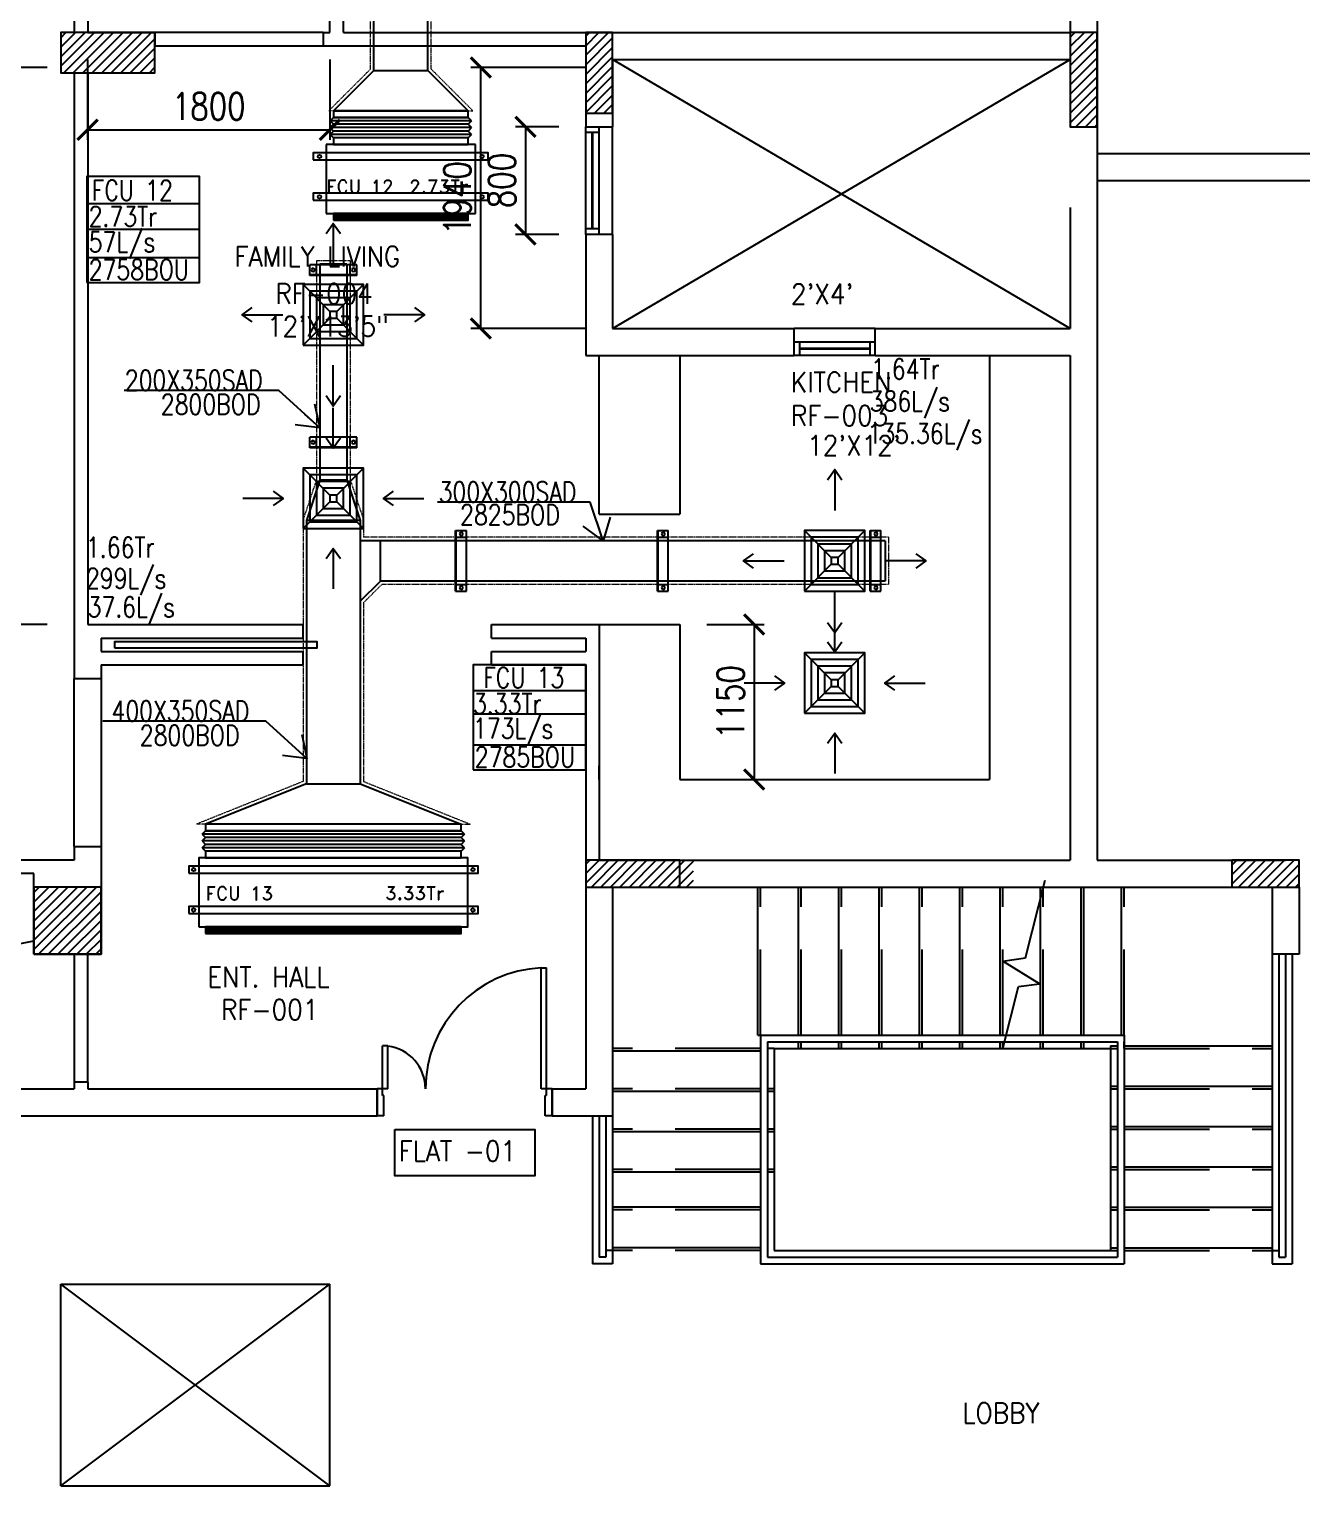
# Model space of a CAD drawing. Header units: millimetres. Extents: x -1288794 to 2153086, y -2701644 to -1428868.
# Drawn here: x 1830050 to 1839506, y -1491730 to -1480905 of the extents above; entities that cross this region are included whole.
import ezdxf

# ---------------------------------------------------------------- set-up
doc = ezdxf.new("R2010")
doc.units = ezdxf.units.MM
doc.header["$LTSCALE"] = 100
doc.header["$PDMODE"] = 34
for name, pattern in [('CENTER', [50.8, 31.75, -6.35, 6.35, -6.35]), ('DASHED2', [9.525, 6.35, -3.175]), ('HIDDEN', [9.525, 6.35, -3.175])]:
    doc.linetypes.add(name, pattern=pattern)
for name, color, linetype in [('A-ANNO-TEXT', 8, 'Continuous'), ('A-DOOR', 4, 'Continuous'), ('A-FLOR-OVHD', 4, 'DASHED2'), ('A-FLOR-SPCL', 8, 'Continuous'), ('A-FLOR-STRS', 8, 'Continuous'), ('A-GLAZ', 5, 'Continuous'), ('A-WALL-FULL', 8, 'Continuous'), ('AC-CHR', 60, 'Continuous'), ('AC-CHS', 30, 'Continuous'), ('AC-HLTEXT', 100, 'Continuous'), ('AC-SAD', 3, 'Continuous'), ('AC-SAD TEXT', 3, 'Continuous'), ('FCU-AC', 160, 'Continuous'), ('LINE', 1, 'Continuous'), ('M-HANGER', 30, 'Continuous'), ('RAD DIF', 10, 'Continuous'), ('RAD RIGHT', 1, 'Continuous'), ('S-COL- HACT.', 9, 'Continuous'), ('S-COL.', 8, 'Continuous'), ('SAD RIGHT', 3, 'Continuous')]:
    doc.layers.add(name, color=color, linetype=linetype)
doc.layers.add('INSULATION', color=1, linetype='Continuous', lineweight=5)
doc.styles.add('ROMAND', font='romand')
doc.styles.add('ROMANS', font='romans.shx', dxfattribs={"width": 0.8})
doc.styles.add('SIMPLEX', font='simplex.shx', dxfattribs={"width": 0.8})
doc.dimstyles.new('100 of DIM2', dxfattribs={"dimscale": 0, "dimtxt": 200, "dimasz": 150, "dimexe": 75, "dimexo": 200, "dimgap": 75, "dimtad": 1, "dimdec": 0, "dimrnd": 5, "dimzin": 0, "dimdsep": 46, "dimtxsty": 'ROMANS', "dimblk": 'ARCHTICK', "dimcen": 100, "dimclrd": 94, "dimclre": 94, "dimclrt": 2, "dimadec": 0, "dimazin": 0, "dimtfac": 1, "dimtdec": 0, "dimtofl": 0, "dimtmove": 2, "dimatfit": 3, "dimldrblk": 'OPEN90', "dimfxl": 75, "dimtolj": 1, "dimtzin": 0, "dimarcsym": 0})
pattern_1 = [(45, (2946940.44, -1108967.893), (-35.355339, 35.355339), [])]

# ---------------------------------------------------------------- blocks, each defined once
blk = doc.blocks.new('W-80')
for p, q in [((800, 100), (0, 100)), ((800, 0), (0, 0)), ((40, 0), (40, 100)), ((760, 100), (760, 0))]:
    blk.add_line(p, q)
at = {"linetype": 'Continuous'}
for p, q in [((760, 53), (40, 53)), ((760, 47), (40, 47))]:
    blk.add_line(p, q, dxfattribs=at)
blk = doc.blocks.new('D-130-R')
for p, q in [((1220, 200), (1220, 1100)), ((1220, 1100), (1260, 1100)), ((1260, 200), (1260, 1100)), ((80, 520), (40, 520)), ((40, 200), (40, 520)), ((80, 200), (80, 520)), ((0, 0), (0, 200)), ((80, 200), (0, 200)), ((40, 150), (40, 200)), ((50, 150), (40, 150)), ((50, 0), (50, 150)), ((1300, 200), (1220, 200)), ((1260, 150), (1250, 150)), ((1250, 0), (1250, 150)), ((1260, 150), (1260, 200)), ((1300, 0), (1300, 200)), ((50, 0), (0, 0)), ((1300, 0), (1250, 0))]:
    blk.add_line(p, q)
for centre, radius, start, end in [((1260, 200), 900, 92.5473, 180), ((40, 200), 320, 0, 82.8192)]:
    blk.add_arc(centre, radius, start, end)
blk = doc.blocks.new('W-60')
for p, q in [((600, 100), (0, 100)), ((600, 0), (0, 0)), ((40, 0), (40, 100)), ((560, 100), (560, 0))]:
    blk.add_line(p, q)
at = {"linetype": 'Continuous'}
for p, q in [((560, 53), (40, 53)), ((560, 47), (40, 47))]:
    blk.add_line(p, q, dxfattribs=at)
blk = doc.blocks.new('_ArchTick')
at = {"color": 0, "linetype": 'ByBlock', "const_width": 0.15}
blk.add_lwpolyline([(-0.5, -0.5), (0.5, 0.5)], dxfattribs=at)
blk = doc.blocks.new('*D702')
at = {"layer": 'Defpoints', "color": 0, "transparency": 16777216}
for p in [(1830385, -1479830), (1829808, -1481190), (1830385, -1481190)]:
    blk.add_point(p, dxfattribs=at)
at = {"layer": 'RAD DIF', "color": 94, "lineweight": -2, "transparency": 16777216}
for p, q in [((1830185, -1479830), (1829733, -1479830)), ((1829808, -1479830), (1829808, -1481190)), ((1830185, -1481190), (1829733, -1481190))]:
    blk.add_line(p, q, dxfattribs=at)
at = {"layer": 'RAD DIF', "color": 94, "lineweight": -2, "transparency": 16777216, "xscale": 150, "yscale": 150, "zscale": 150}
for p, rotation in [((1829808, -1479830), 90), ((1829808, -1481190), 270)]:
    blk.add_blockref('_ArchTick', p, dxfattribs=dict(at, rotation=rotation))
at = {"layer": 'RAD DIF', "color": 2, "transparency": 16777216, "insert": (1829633, -1480510), "char_height": 200, "attachment_point": 5, "rotation": 90, "style": 'ROMANS'}
blk.add_mtext('\\A1;1360', dxfattribs=at)
blk = doc.blocks.new('*D703')
at = {"layer": 'Defpoints', "color": 0, "transparency": 16777216}
for p in [(1829857, -1485330), (1830385, -1485330), (1830385, -1487080)]:
    blk.add_point(p, dxfattribs=at)
at = {"layer": 'RAD DIF', "color": 94, "lineweight": -2, "transparency": 16777216}
for p, q in [((1830185, -1485330), (1829782, -1485330)), ((1829857, -1487080), (1829857, -1485330)), ((1830185, -1487080), (1829782, -1487080))]:
    blk.add_line(p, q, dxfattribs=at)
at = {"layer": 'RAD DIF', "color": 94, "lineweight": -2, "transparency": 16777216, "xscale": 150, "yscale": 150, "zscale": 150}
for p, rotation in [((1829857, -1485330), 90), ((1829857, -1487080), 270)]:
    blk.add_blockref('_ArchTick', p, dxfattribs=dict(at, rotation=rotation))
at = {"layer": 'RAD DIF', "color": 2, "transparency": 16777216, "insert": (1829682, -1486205), "char_height": 200, "attachment_point": 5, "rotation": 90, "style": 'ROMANS'}
blk.add_mtext('\\A1;1750', dxfattribs=at)
blk = doc.blocks.new('*D704')
at = {"layer": 'Defpoints', "color": 0, "transparency": 16777216}
for p in [(1834185, -1481630), (1833738, -1482430), (1834185, -1482430)]:
    blk.add_point(p, dxfattribs=at)
at = {"layer": 'RAD DIF', "color": 94, "lineweight": -2, "transparency": 16777216}
for p, q in [((1833985, -1481630), (1833663, -1481630)), ((1833738, -1481630), (1833738, -1482430)), ((1833985, -1482430), (1833663, -1482430))]:
    blk.add_line(p, q, dxfattribs=at)
at = {"layer": 'RAD DIF', "color": 94, "lineweight": -2, "transparency": 16777216, "xscale": 150, "yscale": 150, "zscale": 150}
for p, rotation in [((1833738, -1481630), 90), ((1833738, -1482430), 270)]:
    blk.add_blockref('_ArchTick', p, dxfattribs=dict(at, rotation=rotation))
at = {"layer": 'RAD DIF', "color": 2, "transparency": 16777216, "insert": (1833563, -1482030), "char_height": 200, "attachment_point": 5, "rotation": 90, "style": 'ROMANS'}
blk.add_mtext('\\A1;800', dxfattribs=at)
blk = doc.blocks.new('*D705')
at = {"layer": 'Defpoints', "color": 0, "transparency": 16777216}
for p in [(1833406, -1481190), (1834385, -1481190), (1834385, -1483130)]:
    blk.add_point(p, dxfattribs=at)
at = {"layer": 'RAD DIF', "color": 94, "lineweight": -2, "transparency": 16777216}
for p, q in [((1834185, -1481190), (1833331, -1481190)), ((1833406, -1483130), (1833406, -1481190)), ((1834185, -1483130), (1833331, -1483130))]:
    blk.add_line(p, q, dxfattribs=at)
at = {"layer": 'RAD DIF', "color": 94, "lineweight": -2, "transparency": 16777216, "xscale": 150, "yscale": 150, "zscale": 150}
for p, rotation in [((1833406, -1481190), 90), ((1833406, -1483130), 270)]:
    blk.add_blockref('_ArchTick', p, dxfattribs=dict(at, rotation=rotation))
at = {"layer": 'RAD DIF', "color": 2, "transparency": 16777216, "insert": (1833231, -1482160), "char_height": 200, "attachment_point": 5, "rotation": 90, "style": 'ROMANS'}
blk.add_mtext('\\A1;1940', dxfattribs=at)
blk = doc.blocks.new('*D706')
at = {"layer": 'Defpoints', "color": 0, "transparency": 16777216}
for p in [(1830485, -1480930), (1832285, -1480930), (1832285, -1481653)]:
    blk.add_point(p, dxfattribs=at)
at = {"layer": 'RAD DIF', "color": 94, "lineweight": -2, "transparency": 16777216}
for p, q in [((1830485, -1481130), (1830485, -1481728)), ((1832285, -1481130), (1832285, -1481728)), ((1830485, -1481653), (1832285, -1481653))]:
    blk.add_line(p, q, dxfattribs=at)
at = {"layer": 'RAD DIF', "color": 94, "lineweight": -2, "transparency": 16777216, "xscale": 150, "yscale": 150, "zscale": 150, "rotation": 180}
blk.add_blockref('_ArchTick', (1830485, -1481653), dxfattribs=at)
at = {"layer": 'RAD DIF', "color": 94, "lineweight": -2, "transparency": 16777216, "xscale": 150, "yscale": 150, "zscale": 150}
blk.add_blockref('_ArchTick', (1832285, -1481653), dxfattribs=at)
at = {"layer": 'RAD DIF', "color": 2, "transparency": 16777216, "insert": (1831385, -1481478), "char_height": 200, "attachment_point": 5, "style": 'ROMANS'}
blk.add_mtext('\\A1;1800', dxfattribs=at)
blk = doc.blocks.new('*D707')
at = {"layer": 'Defpoints', "color": 0, "transparency": 16777216}
for p in [(1834885, -1485330), (1834885, -1486480), (1835437, -1486480)]:
    blk.add_point(p, dxfattribs=at)
at = {"layer": 'RAD DIF', "color": 94, "lineweight": -2, "transparency": 16777216}
for p, q in [((1835085, -1485330), (1835512, -1485330)), ((1835437, -1485330), (1835437, -1486480)), ((1835085, -1486480), (1835512, -1486480))]:
    blk.add_line(p, q, dxfattribs=at)
at = {"layer": 'RAD DIF', "color": 94, "lineweight": -2, "transparency": 16777216, "xscale": 150, "yscale": 150, "zscale": 150}
for p, rotation in [((1835437, -1485330), 90), ((1835437, -1486480), 270)]:
    blk.add_blockref('_ArchTick', p, dxfattribs=dict(at, rotation=rotation))
at = {"layer": 'RAD DIF', "color": 2, "transparency": 16777216, "insert": (1835262, -1485905), "char_height": 200, "attachment_point": 5, "rotation": 90, "style": 'ROMANS'}
blk.add_mtext('\\A1;1150', dxfattribs=at)
blk = doc.blocks.new('fcu 3.5 tr')
at = {"layer": 'FCU-AC'}
h = blk.add_hatch(dxfattribs=at)
h.set_pattern_fill('NET', color=3)
h.paths.add_polyline_path([(100970, -1580238), (99070, -1580238), (99070, -1580288), (100970, -1580288)])
at = {"layer": 'FCU-AC', "color": 1}
for p, q in [((100970, -1579475), (99070, -1579475)), ((99070, -1579475), (99070, -1579525)), ((100970, -1579525), (100970, -1579475)), ((99070, -1579525), (100970, -1579525)), ((100970, -1579675), (99070, -1579675)), ((99070, -1579675), (99070, -1579725)), ((100970, -1579725), (100970, -1579675)), ((99070, -1579725), (100970, -1579725))]:
    blk.add_line(p, q, dxfattribs=at)
at = {"layer": 'FCU-AC'}
for p, q in [((99045, -1579550), (99070, -1579525)), ((100995, -1579550), (99045, -1579550)), ((99045, -1579550), (99070, -1579575)), ((99045, -1579600), (99070, -1579575)), ((100970, -1579525), (99070, -1579525)), ((100970, -1579575), (99070, -1579575)), ((100970, -1579575), (99070, -1579575)), ((100995, -1579550), (100970, -1579525)), ((100995, -1579550), (100970, -1579575)), ((100995, -1579600), (100970, -1579575)), ((100995, -1579600), (99045, -1579600)), ((99045, -1579600), (99070, -1579625)), ((99045, -1579650), (99070, -1579625)), ((100995, -1579650), (99045, -1579650)), ((99045, -1579650), (99070, -1579675)), ((100970, -1579625), (99070, -1579625)), ((100970, -1579625), (99070, -1579625)), ((100995, -1579600), (100970, -1579625)), ((100995, -1579650), (100970, -1579625)), ((100995, -1579650), (100970, -1579675))]:
    blk.add_line(p, q, dxfattribs=at)
at = {"layer": 'FCU-AC', "color": 6}
for points in [[(98945, -1579838), (101095, -1579838), (101095, -1579788), (98945, -1579788)], [(98945, -1580138), (101095, -1580138), (101095, -1580088), (98945, -1580088)]]:
    blk.add_lwpolyline(points, close=True, dxfattribs=at)
at = {"layer": 'FCU-AC'}
blk.add_lwpolyline([(99020, -1580238), (101020, -1580238), (101020, -1579725), (99020, -1579725)], close=True, dxfattribs=at)
at = {"layer": 'FCU-AC', "color": 3}
blk.add_lwpolyline([(99070, -1580288), (100970, -1580288), (100970, -1580238), (99070, -1580238)], close=True, dxfattribs=at)
at = {"layer": 'FCU-AC', "color": 6}
for centre in [(98982, -1579813), (101057, -1579813), (98982, -1580113), (101057, -1580113)]:
    blk.add_circle(centre, 12.5, dxfattribs=at)
blk = doc.blocks.new('fcu-1    1.5 tr')
h = blk.add_hatch()
h.set_pattern_fill('NET', color=3)
h.paths.add_polyline_path([(78733, -1589179), (77733, -1589179), (77733, -1589229), (78733, -1589229)])
at = {"color": 3}
blk.add_lwpolyline([(77733, -1589229), (78733, -1589229), (78733, -1589179), (77733, -1589179)], close=True, dxfattribs=at)
at = {"layer": 'FCU-AC', "color": 1}
for p, q in [((78733, -1588416), (77733, -1588416)), ((77733, -1588416), (77733, -1588466)), ((78733, -1588466), (78733, -1588416)), ((77733, -1588466), (78733, -1588466)), ((78733, -1588616), (77733, -1588616)), ((77733, -1588616), (77733, -1588666)), ((77733, -1588666), (78733, -1588666)), ((78733, -1588666), (78733, -1588616))]:
    blk.add_line(p, q, dxfattribs=at)
at = {"layer": 'FCU-AC', "color": 5}
for p, q in [((77733, -1588466), (77708, -1588491)), ((78758, -1588491), (77708, -1588491)), ((77733, -1588516), (77708, -1588491)), ((77733, -1588516), (77708, -1588541)), ((78758, -1588541), (77708, -1588541)), ((77733, -1588566), (77708, -1588541)), ((77733, -1588566), (77708, -1588591)), ((78733, -1588516), (77733, -1588516)), ((78733, -1588566), (77733, -1588566)), ((78758, -1588491), (78733, -1588466)), ((78758, -1588491), (78733, -1588516)), ((78758, -1588541), (78733, -1588516)), ((78758, -1588541), (78733, -1588566)), ((78758, -1588591), (78733, -1588566)), ((78758, -1588591), (77708, -1588591)), ((77733, -1588616), (77708, -1588591)), ((78758, -1588591), (78733, -1588616))]:
    blk.add_line(p, q, dxfattribs=at)
at = {"layer": 'FCU-AC'}
for p, q in [((78733, -1588466), (77733, -1588466)), ((78788, -1588666), (77678, -1588666)), ((77678, -1588666), (77678, -1589179)), ((78788, -1589179), (78788, -1588666)), ((77678, -1589179), (78788, -1589179))]:
    blk.add_line(p, q, dxfattribs=at)
at = {"layer": 'FCU-AC', "color": 2}
for p, q in [((78733, -1588516), (77733, -1588516)), ((78733, -1588566), (77733, -1588566))]:
    blk.add_line(p, q, dxfattribs=at)
at = {"layer": 'FCU-AC', "color": 6}
for points in [[(77583, -1588779), (78883, -1588779), (78883, -1588729), (77583, -1588729)], [(77583, -1589079), (78883, -1589079), (78883, -1589029), (77583, -1589029)]]:
    blk.add_lwpolyline(points, close=True, dxfattribs=at)
for centre in [(77629, -1588755), (78837, -1588755), (77629, -1589055), (78837, -1589055)]:
    blk.add_circle(centre, 12.5, dxfattribs=at)
blk = doc.blocks.new('*U380')
at = {"linetype": 'Continuous'}
for p, q in [((-38, -116), (-38, 234)), ((42, 234), (-38, 234)), ((37, -116), (37, 234)), ((42, -116), (42, 234)), ((42, 184), (-38, 184)), ((42, -66), (-38, -66)), ((42, -116), (-38, -116))]:
    blk.add_line(p, q, dxfattribs=at)
for centre in [(0, 209), (0, -91)]:
    blk.add_circle(centre, 12.5, dxfattribs=at)
blk = doc.blocks.new('*U381')
at = {"linetype": 'Continuous'}
for p, q in [((-38, -181), (-38, 269)), ((42, 269), (-38, 269)), ((42, 219), (-38, 219)), ((37, -181), (37, 269)), ((42, -181), (42, 269)), ((42, -131), (-38, -131)), ((42, -181), (-38, -181))]:
    blk.add_line(p, q, dxfattribs=at)
for centre in [(0, 244), (0, -156)]:
    blk.add_circle(centre, 12.5, dxfattribs=at)
blk = doc.blocks.new('*U382')
at = {"linetype": 'Continuous'}
for p, q in [((-38, -217), (-38, 233)), ((42, 233), (-38, 233)), ((37, -217), (37, 233)), ((42, -217), (42, 233)), ((42, 183), (-38, 183)), ((42, -167), (-38, -167)), ((42, -217), (-38, -217))]:
    blk.add_line(p, q, dxfattribs=at)
for centre in [(0, 208), (0, -192)]:
    blk.add_circle(centre, 12.5, dxfattribs=at)
blk = doc.blocks.new('SD RIGHT')
at = {"layer": 'SAD RIGHT'}
for p, q in [((-225, 225), (-25, 25)), ((225, 225), (25, 25)), ((-25, -25), (-225, -225)), ((225, -225), (25, -25))]:
    blk.add_line(p, q, dxfattribs=at)
for points in [[(-225, -225), (225, -225), (225, 225), (-225, 225)], [(-175, -175), (175, -175), (175, 175), (-175, 175)], [(-125, -125), (125, -125), (125, 125), (-125, 125)], [(-75, -75), (75, -75), (75, 75), (-75, 75)], [(-25, -25), (25, -25), (25, 25), (-25, 25)]]:
    blk.add_lwpolyline(points, close=True, dxfattribs=at)
for points in [[(0, 678), (0, 375)], [(-678, 0), (-375, 0)], [(678, 0), (375, 0)], [(0, -678), (0, -375)]]:
    blk.add_leader(points, dimstyle='100 of DIM2', override={"dimscale": 1, "dimasz": 75, "dimtad": 0, "dimclrd": 256, "dimfxl": 0.2}, dxfattribs=at)
blk = doc.blocks.new('RAD RIGHT CENTER')
at = {"layer": 'RAD RIGHT'}
for p, q in [((-225, 225), (-25, 25)), ((225, 225), (25, 25)), ((-25, -25), (-225, -225)), ((25, -25), (225, -225))]:
    blk.add_line(p, q, dxfattribs=at)
for points in [[(-225, -225), (225, -225), (225, 225), (-225, 225)], [(-175, -175), (175, -175), (175, 175), (-175, 175)], [(-125, -125), (125, -125), (125, 125), (-125, 125)], [(-75, -75), (75, -75), (75, 75), (-75, 75)], [(-25, -25), (25, -25), (25, 25), (-25, 25)]]:
    blk.add_lwpolyline(points, close=True, dxfattribs=at)
for points in [[(0, 373), (0, 673)], [(-373, 0), (-673, 0)], [(373, 0), (673, 0)], [(0, -373), (0, -673)]]:
    blk.add_leader(points, dimstyle='100 of DIM2', override={"dimscale": 1, "dimasz": 75, "dimtad": 0, "dimclrd": 1, "dimfxl": 0.2}, dxfattribs=at)

msp = doc.modelspace()

# ---------------------------------------------------------------- hatches: boundary and pattern name
at = {"layer": 'S-COL- HACT.', "linetype": 'Continuous', "ltscale": 3}
h = msp.add_hatch(dxfattribs=at)
h.set_pattern_fill('ANSI31', color=256, scale=400, style=0)
h.set_pattern_definition(pattern_1)
h.paths.add_polyline_path([(1830985.3, -1480929.9), (1830285.3, -1480929.9), (1830285.3, -1481229.9), (1830985.3, -1481229.9)])
h = msp.add_hatch(dxfattribs=at)
h.set_pattern_fill('ANSI31', color=256, scale=400, style=0)
h.set_pattern_definition(pattern_1)
h.paths.add_polyline_path([(1834185.3, -1480929.9), (1834185.3, -1481529.9), (1834385.3, -1481529.9), (1834385.3, -1480929.9)])
h = msp.add_hatch(dxfattribs=at)
h.set_pattern_fill('ANSI31', color=256, scale=400, style=0)
h.set_pattern_definition(pattern_1)
h.paths.add_polyline_path([(1837785.3, -1480929.9), (1837785.3, -1481629.9), (1837985.3, -1481629.9), (1837985.3, -1480929.9)])
h = msp.add_hatch(dxfattribs=at)
h.set_pattern_fill('ANSI31', color=256, scale=400, style=0)
h.set_pattern_definition(pattern_1)
h.paths.add_polyline_path([(1834185.3, -1487279.9), (1834985.3, -1487279.9), (1834985.3, -1487079.9), (1834185.3, -1487079.9)])
h = msp.add_hatch(dxfattribs=at)
h.set_pattern_fill('ANSI31', color=256, scale=400, style=0)
h.set_pattern_definition(pattern_1)
h.paths.add_polyline_path([(1838985.3, -1487279.9), (1839485.3, -1487279.9), (1839485.3, -1487079.9), (1838985.3, -1487079.9)])
h = msp.add_hatch(dxfattribs=at)
h.set_pattern_fill('ANSI31', color=256, scale=400, style=0)
h.set_pattern_definition(pattern_1)
h.paths.add_polyline_path([(1830085.3, -1487779.9), (1830585.3, -1487779.9), (1830585.3, -1487279.9), (1830085.3, -1487279.9)])

# ---------------------------------------------------------------- linework, layer by layer
at = {"layer": 'A-ANNO-TEXT', "color": 5}
msp.add_lwpolyline([(1832766.2, -1489082.7), (1833808.6, -1489082.7), (1833808.6, -1489425.2), (1832766.2, -1489425.2)], close=True, dxfattribs=at)
at = {"layer": 'A-DOOR', "ltscale": 3}
msp.add_lwpolyline([(1830688.2, -1485504.9), (1830688.2, -1485454.9), (1832188.2, -1485454.9), (1832188.2, -1485504.9), (1830688.2, -1485504.9)], dxfattribs=at)
at = {"layer": 'A-FLOR-OVHD', "ltscale": 3}
for p, q in [((1832235.3, -1480929.9), (1830985.3, -1480929.9)), ((1830985.3, -1481029.9), (1832235.3, -1481029.9)), ((1830385.3, -1486979.9), (1830385.3, -1485729.9)), ((1830585.3, -1485729.9), (1830585.3, -1486979.9)), ((1830385.3, -1487779.9), (1830385.3, -1488729.9)), ((1830485.3, -1488729.9), (1830485.3, -1487779.9))]:
    msp.add_line(p, q, dxfattribs=at)
at = {"layer": 'A-FLOR-OVHD'}
for p, q in [((1835485.3, -1488379.9), (1835485.3, -1487279.9)), ((1835785.3, -1488379.9), (1835785.3, -1487279.9)), ((1836085.3, -1488379.9), (1836085.3, -1487279.9)), ((1836385.3, -1488379.9), (1836385.3, -1487279.9)), ((1836685.3, -1488379.9), (1836685.3, -1487279.9)), ((1836985.3, -1488379.9), (1836985.3, -1487279.9)), ((1837285.3, -1488379.9), (1837285.3, -1487279.9)), ((1837585.3, -1488379.9), (1837585.3, -1487279.9)), ((1838185.3, -1488379.9), (1838185.3, -1487279.9)), ((1835485.3, -1488479.9), (1834385.3, -1488479.9)), ((1838185.3, -1488479.9), (1839285.3, -1488479.9)), ((1835485.3, -1488779.9), (1834385.3, -1488779.9)), ((1838185.3, -1488779.9), (1839285.3, -1488779.9)), ((1835485.3, -1489079.9), (1834385.3, -1489079.9)), ((1838185.3, -1489079.9), (1839285.3, -1489079.9)), ((1835485.3, -1489379.9), (1834385.3, -1489379.9)), ((1838185.3, -1489379.9), (1839285.3, -1489379.9)), ((1835485.3, -1489679.9), (1834385.3, -1489679.9)), ((1838185.3, -1489679.9), (1839285.3, -1489679.9)), ((1834385.3, -1489979.9), (1834335.3, -1489979.9)), ((1835485.3, -1489979.9), (1834385.3, -1489979.9)), ((1838185.3, -1489979.9), (1839285.3, -1489979.9)), ((1839285.3, -1489979.9), (1839335.3, -1489979.9))]:
    msp.add_line(p, q, dxfattribs=at)
at = {"layer": 'A-FLOR-SPCL', "ltscale": 3}
for p, q in [((1834385.3, -1483129.9), (1837785.3, -1481129.9)), ((1837785.3, -1483129.9), (1834385.3, -1481129.9)), ((1834285.3, -1484509.9), (1834285.3, -1483329.9)), ((1834885.3, -1483329.9), (1834885.3, -1484509.9)), ((1837185.3, -1483329.9), (1837185.3, -1486479.9)), ((1834285.3, -1484509.9), (1834885.3, -1484509.9)), ((1834285.3, -1485329.9), (1834885.3, -1485329.9)), ((1834885.3, -1485329.9), (1834885.3, -1486479.9)), ((1834885.3, -1486479.9), (1837185.3, -1486479.9))]:
    msp.add_line(p, q, dxfattribs=at)
msp.add_arc((1829085.3, -1482963.2), 4821.5, 258.02979, 281.97021, dxfattribs=at)
at = {"layer": 'A-FLOR-STRS', "ltscale": 3}
for p, q in [((1837453.8, -1487805.6), (1837597.8, -1487229.9)), ((1835465.3, -1488379.9), (1835465.3, -1487279.9)), ((1835765.3, -1488379.9), (1835765.3, -1487279.9)), ((1836065.3, -1488379.9), (1836065.3, -1487279.9)), ((1836365.3, -1488379.9), (1836365.3, -1487279.9)), ((1836665.3, -1488379.9), (1836665.3, -1487279.9)), ((1836965.3, -1488379.9), (1836965.3, -1487279.9)), ((1837265.3, -1488379.9), (1837265.3, -1487279.9)), ((1837565.3, -1488379.9), (1837565.3, -1487279.9)), ((1837865.3, -1488379.9), (1837865.3, -1487279.9)), ((1837885.3, -1488379.9), (1837885.3, -1487279.9)), ((1838165.3, -1488379.9), (1838165.3, -1487279.9)), ((1839285.3, -1487779.9), (1839285.3, -1488779.9)), ((1839335.3, -1487779.9), (1839335.3, -1488767.4)), ((1839385.3, -1487779.9), (1839385.3, -1490029.9)), ((1839435.3, -1487779.9), (1839435.3, -1490079.9)), ((1837285.3, -1487829.9), (1837453.8, -1487805.6)), ((1837556.5, -1487999.3), (1837285.3, -1487829.9)), ((1837400.3, -1488019.6), (1837556.5, -1487999.3)), ((1837285.3, -1488479.9), (1837400.3, -1488019.6)), ((1835465.3, -1488379.9), (1838185.3, -1488379.9)), ((1835485.3, -1488379.9), (1835485.3, -1490079.9)), ((1835535.3, -1488429.9), (1835535.3, -1490029.9)), ((1835535.3, -1488429.9), (1838135.3, -1488429.9)), ((1835765.3, -1488479.9), (1835765.3, -1488429.9)), ((1835785.3, -1488479.9), (1835785.3, -1488429.9)), ((1836065.3, -1488479.9), (1836065.3, -1488429.9)), ((1836085.3, -1488479.9), (1836085.3, -1488429.9)), ((1836365.3, -1488479.9), (1836365.3, -1488429.9)), ((1836385.3, -1488479.9), (1836385.3, -1488429.9)), ((1836665.3, -1488479.9), (1836665.3, -1488429.9)), ((1836685.3, -1488479.9), (1836685.3, -1488429.9)), ((1836965.3, -1488479.9), (1836965.3, -1488429.9)), ((1836985.3, -1488479.9), (1836985.3, -1488429.9)), ((1837265.3, -1488479.9), (1837265.3, -1488429.9)), ((1837285.3, -1488479.9), (1837285.3, -1488429.9)), ((1837565.3, -1488479.9), (1837565.3, -1488429.9)), ((1837585.3, -1488479.9), (1837585.3, -1488429.9)), ((1837865.3, -1488479.9), (1837865.3, -1488429.9)), ((1837885.3, -1488479.9), (1837885.3, -1488429.9)), ((1838135.3, -1488429.9), (1838135.3, -1490029.9)), ((1838185.3, -1488379.9), (1838185.3, -1490079.9)), ((1838185.3, -1488479.9), (1838185.3, -1488429.9)), ((1835485.3, -1488499.9), (1834385.3, -1488499.9)), ((1835585.3, -1488479.9), (1835535.3, -1488479.9)), ((1835585.3, -1488479.9), (1838085.3, -1488479.9)), ((1835585.3, -1488479.9), (1835585.3, -1489679.9)), ((1838085.3, -1488459.9), (1838085.3, -1489079.9)), ((1838085.3, -1488459.9), (1838135.3, -1488459.9)), ((1838085.3, -1488459.9), (1838135.3, -1488459.9)), ((1838085.3, -1488479.9), (1838135.3, -1488479.9)), ((1838085.3, -1488479.9), (1838135.3, -1488479.9)), ((1838185.3, -1488459.9), (1839285.3, -1488459.9)), ((1838085.3, -1488759.9), (1838135.3, -1488759.9)), ((1838185.3, -1488759.9), (1839285.3, -1488759.9)), ((1835485.3, -1488799.9), (1834385.3, -1488799.9)), ((1835585.3, -1488779.9), (1835535.3, -1488779.9)), ((1835585.3, -1488799.9), (1835535.3, -1488799.9)), ((1838085.3, -1488779.9), (1838135.3, -1488779.9)), ((1839285.3, -1488779.9), (1839285.3, -1490079.9)), ((1839335.3, -1488767.4), (1839335.3, -1490029.9)), ((1834235.3, -1488979.9), (1834235.3, -1490079.9)), ((1834285.3, -1488979.9), (1834285.3, -1490029.9)), ((1834335.3, -1488979.9), (1834335.3, -1490029.9)), ((1834385.3, -1488979.9), (1834385.3, -1490079.9)), ((1835585.3, -1489079.9), (1835535.3, -1489079.9)), ((1838085.3, -1489059.9), (1838135.3, -1489059.9)), ((1838085.3, -1489079.9), (1838085.3, -1489979.9)), ((1838085.3, -1489079.9), (1838135.3, -1489079.9)), ((1838185.3, -1489059.9), (1839285.3, -1489059.9)), ((1835485.3, -1489099.9), (1834385.3, -1489099.9)), ((1835585.3, -1489099.9), (1835535.3, -1489099.9)), ((1835485.3, -1489399.9), (1834385.3, -1489399.9)), ((1835585.3, -1489379.9), (1835535.3, -1489379.9)), ((1835585.3, -1489399.9), (1835535.3, -1489399.9)), ((1838085.3, -1489359.9), (1838135.3, -1489359.9)), ((1838085.3, -1489379.9), (1838135.3, -1489379.9)), ((1838185.3, -1489359.9), (1839285.3, -1489359.9)), ((1835485.3, -1489659.9), (1834385.3, -1489659.9)), ((1835585.3, -1489679.9), (1835585.3, -1489979.9)), ((1838085.3, -1489659.9), (1838135.3, -1489659.9)), ((1838085.3, -1489679.9), (1838135.3, -1489679.9)), ((1838185.3, -1489659.9), (1839285.3, -1489659.9)), ((1834335.3, -1490029.9), (1834285.3, -1490029.9)), ((1835485.3, -1489959.9), (1834385.3, -1489959.9)), ((1835535.3, -1490029.9), (1838135.3, -1490029.9)), ((1835585.3, -1489979.9), (1838085.3, -1489979.9)), ((1838085.3, -1489959.9), (1838135.3, -1489959.9)), ((1838085.3, -1489979.9), (1838135.3, -1489979.9)), ((1838185.3, -1489959.9), (1839285.3, -1489959.9)), ((1839335.3, -1490029.9), (1839385.3, -1490029.9)), ((1834385.3, -1490079.9), (1834235.3, -1490079.9)), ((1835485.3, -1490079.9), (1838185.3, -1490079.9)), ((1839285.3, -1490079.9), (1839435.3, -1490079.9))]:
    msp.add_line(p, q, dxfattribs=at)
at = {"layer": 'A-GLAZ', "ltscale": 3}
for p, q in [((1834385.3, -1482429.9), (1834385.3, -1481629.9)), ((1836335.3, -1483129.9), (1835735.3, -1483129.9))]:
    msp.add_line(p, q, dxfattribs=at)
at = {"layer": 'A-WALL-FULL', "ltscale": 3}
for p, q in [((1837985.3, -1473479.9), (1837985.3, -1487079.9)), ((1837785.3, -1477629.9), (1837785.3, -1480929.9)), ((1832285.3, -1480929.9), (1832285.3, -1478929.9)), ((1832385.3, -1480929.9), (1832385.3, -1478929.9)), ((1830485.3, -1479029.9), (1830485.3, -1480929.9)), ((1830385.3, -1479829.9), (1830385.3, -1480929.9)), ((1830485.3, -1480929.9), (1830985.3, -1480929.9)), ((1830985.3, -1480929.9), (1830985.3, -1481029.9)), ((1832235.3, -1480929.9), (1832285.3, -1480929.9)), ((1832235.3, -1480929.9), (1832235.3, -1481029.9)), ((1832385.3, -1480929.9), (1837785.3, -1480929.9)), ((1832235.3, -1481029.9), (1834185.3, -1481029.9)), ((1834185.3, -1481029.9), (1834185.3, -1481629.9)), ((1837985.3, -1480979.9), (1837985.3, -1481629.9)), ((1834385.3, -1481129.9), (1837785.3, -1481129.9)), ((1834385.3, -1481129.9), (1834385.3, -1481629.9)), ((1837785.3, -1481129.9), (1837785.3, -1481629.9)), ((1830385.3, -1481229.9), (1830385.3, -1485729.9)), ((1830485.3, -1481229.9), (1830485.3, -1485329.9)), ((1834185.3, -1481629.9), (1834385.3, -1481629.9)), ((1837785.3, -1482229.9), (1837785.3, -1483129.9)), ((1834385.3, -1482429.9), (1834185.3, -1482429.9)), ((1834185.3, -1482429.9), (1834185.3, -1483329.9)), ((1834385.3, -1482429.9), (1834385.3, -1483129.9)), ((1834385.3, -1483129.9), (1835735.3, -1483129.9)), ((1835735.3, -1483329.9), (1835735.3, -1483129.9)), ((1836335.3, -1483129.9), (1837785.3, -1483129.9)), ((1836335.3, -1483329.9), (1836335.3, -1483129.9)), ((1834185.3, -1483329.9), (1835735.3, -1483329.9)), ((1836335.3, -1483329.9), (1837785.3, -1483329.9)), ((1837785.3, -1483329.9), (1837785.3, -1486479.9)), ((1837785.3, -1483329.9), (1837785.3, -1487079.9)), ((1830485.3, -1485329.9), (1832085.3, -1485329.9)), ((1832085.3, -1485429.9), (1832085.3, -1485329.9)), ((1833485.3, -1485429.9), (1833485.3, -1485329.9)), ((1833485.3, -1485329.9), (1834285.3, -1485329.9)), ((1834285.3, -1485329.9), (1834285.3, -1487079.9)), ((1830585.3, -1485429.9), (1832085.3, -1485429.9)), ((1830585.3, -1485429.9), (1830585.3, -1485529.9)), ((1833485.3, -1485429.9), (1834185.3, -1485429.9)), ((1834185.3, -1485429.9), (1834185.3, -1485529.9)), ((1830585.3, -1485529.9), (1832085.3, -1485529.9)), ((1832085.3, -1485629.9), (1832085.3, -1485529.9)), ((1833485.3, -1485529.9), (1834185.3, -1485529.9)), ((1833485.3, -1485629.9), (1833485.3, -1485529.9)), ((1830385.3, -1485729.9), (1830585.3, -1485729.9)), ((1830585.3, -1485629.9), (1830585.3, -1485729.9)), ((1830585.3, -1485629.9), (1832085.3, -1485629.9)), ((1833485.3, -1485629.9), (1834185.3, -1485629.9)), ((1834185.3, -1485629.9), (1834185.3, -1488779.9)), ((1834285.3, -1486479.9), (1834285.3, -1486379.9)), ((1830385.3, -1486979.9), (1830585.3, -1486979.9)), ((1830385.3, -1486979.9), (1830385.3, -1487079.9)), ((1830585.3, -1486979.9), (1830585.3, -1487779.9)), ((1830385.3, -1487079.9), (1825085.3, -1487079.9)), ((1834285.3, -1487079.9), (1837785.3, -1487079.9)), ((1837985.3, -1487079.9), (1839385.3, -1487079.9)), ((1830085.3, -1487179.9), (1828085.3, -1487179.9)), ((1830085.3, -1487779.9), (1830085.3, -1487179.9)), ((1834385.3, -1487279.9), (1839285.3, -1487279.9)), ((1834385.3, -1487279.9), (1834385.3, -1488979.9)), ((1839285.3, -1487279.9), (1839285.3, -1487779.9)), ((1839485.3, -1487279.9), (1839485.3, -1487779.9)), ((1839485.3, -1487579.9), (1839485.3, -1487579.9)), ((1830585.3, -1487779.9), (1830085.3, -1487779.9)), ((1839485.3, -1487779.9), (1839285.3, -1487779.9)), ((1830385.3, -1488729.9), (1830385.3, -1488779.9)), ((1830485.3, -1488729.9), (1830385.3, -1488729.9)), ((1830485.3, -1488729.9), (1830485.3, -1488779.9)), ((1828085.3, -1488779.9), (1830385.3, -1488779.9)), ((1830485.3, -1488779.9), (1832635.3, -1488779.9)), ((1832635.3, -1488779.9), (1832635.3, -1488979.9)), ((1833935.3, -1488779.9), (1833935.3, -1488979.9)), ((1833935.3, -1488779.9), (1834185.3, -1488779.9)), ((1834035.3, -1488779.9), (1834185.3, -1488779.9)), ((1826385.3, -1488979.9), (1832635.3, -1488979.9)), ((1833935.3, -1488979.9), (1834385.3, -1488979.9)), ((1834035.3, -1488979.9), (1834385.3, -1488979.9))]:
    msp.add_line(p, q, dxfattribs=at)
at = {"layer": 'A-WALL-FULL', "linetype": 'Continuous', "ltscale": 3}
for p, q in [((1830385.3, -1480929.9), (1830285.3, -1480929.9)), ((1830285.3, -1480929.9), (1830285.3, -1481229.9)), ((1830285.3, -1481229.9), (1830385.3, -1481229.9))]:
    msp.add_line(p, q, dxfattribs=at)
at = {"layer": 'AC-CHR'}
msp.add_line((1837985.3, -1482029.9), (1850162.3, -1482029.9), dxfattribs=at)
at = {"layer": 'AC-CHS'}
msp.add_line((1837985.3, -1481829.9), (1849962.3, -1481829.9), dxfattribs=at)
at = {"layer": 'AC-SAD'}
for p, q in [((1832612, -1481211.7), (1832612, -1479018.1)), ((1833012, -1481211.7), (1833012, -1479018.1)), ((1832612, -1481211.7), (1832312, -1481511.7)), ((1832612, -1481211.7), (1833012, -1481211.7)), ((1833012, -1481211.7), (1833312, -1481511.7)), ((1832312, -1481511.7), (1833312, -1481511.7)), ((1832210.3, -1482652.6), (1832210.3, -1484256.2)), ((1832410.3, -1482652.6), (1832210.3, -1482652.6)), ((1832410.3, -1482652.6), (1832410.3, -1484256.2)), ((1832210.3, -1484256.2), (1832110.3, -1484556.2)), ((1832410.3, -1484256.2), (1832210.3, -1484256.2)), ((1832410.3, -1484256.2), (1832510.3, -1484556.2)), ((1832110.3, -1484556.2), (1832110.3, -1486512.8)), ((1832510.3, -1484556.2), (1832110.3, -1484556.2)), ((1832510.3, -1484556.2), (1832510.3, -1486512.8)), ((1836410.3, -1484706.2), (1832510.3, -1484706.2)), ((1832660.3, -1485006.2), (1832660.3, -1484706.2)), ((1836410.3, -1484706.2), (1836410.3, -1485006.2)), ((1832510.3, -1485156.2), (1832660.3, -1485006.2)), ((1836410.3, -1485006.2), (1832660.3, -1485006.2)), ((1832110.3, -1486512.8), (1831360.3, -1486812.8)), ((1832110.3, -1486512.8), (1832510.3, -1486512.8)), ((1832510.3, -1486512.8), (1833260.3, -1486812.8)), ((1833260.3, -1486812.8), (1831360.3, -1486812.8))]:
    msp.add_line(p, q, dxfattribs=at)
at = {"layer": 'AC-SAD TEXT'}
for p, q in [((1830479.8, -1482200.6), (1831316.9, -1482200.6)), ((1830479.8, -1482390.9), (1831316.9, -1482390.9)), ((1830479.8, -1482602.9), (1831316.9, -1482602.9)), ((1833348.2, -1485820.3), (1834185.3, -1485820.3)), ((1833348.2, -1485992.3), (1834185.3, -1485992.3)), ((1833348.2, -1486223.5), (1834185.3, -1486223.5))]:
    msp.add_line(p, q, dxfattribs=at)
for points in [[(1830479.8, -1482787.4), (1831316.9, -1482787.4), (1831316.9, -1481999.3), (1830479.8, -1481999.3)], [(1833348.2, -1486408), (1834185.3, -1486408), (1834185.3, -1485629.9), (1833348.2, -1485629.9)]]:
    msp.add_lwpolyline(points, close=True, dxfattribs=at)
at = {"layer": 'INSULATION', "linetype": 'HIDDEN', "ltscale": 0.01}
for p, q in [((1832587, -1481201.4), (1832587, -1479015)), ((1833037, -1481201.4), (1833037, -1479628.5)), ((1832587, -1481201.4), (1832276.6, -1481511.7)), ((1833037, -1481201.4), (1833347.3, -1481511.7)), ((1832312, -1481511.7), (1832276.6, -1481511.7)), ((1833312, -1481511.7), (1833347.3, -1481511.7)), ((1832185.3, -1482627.6), (1832185.3, -1484252.2)), ((1832435.3, -1482627.6), (1832185.3, -1482627.6)), ((1832435.3, -1482627.6), (1832435.3, -1484252.2)), ((1832185.3, -1484252.2), (1832085.3, -1484552.2)), ((1832435.3, -1484252.2), (1832535.3, -1484552.2)), ((1832085.3, -1484552.2), (1832085.3, -1486495.9)), ((1832535.3, -1484552.2), (1832535.3, -1484681.2)), ((1836435.3, -1484681.2), (1832535.3, -1484681.2)), ((1836435.3, -1484681.2), (1836435.3, -1485031.2)), ((1832535.3, -1485166.6), (1832670.6, -1485031.2)), ((1836435.3, -1485031.2), (1832670.6, -1485031.2)), ((1832535.3, -1485166.6), (1832535.3, -1486495.9)), ((1832085.3, -1486495.9), (1831292.9, -1486812.8)), ((1832535.3, -1486495.9), (1833327.6, -1486812.8)), ((1831360.3, -1486812.8), (1831292.9, -1486812.8)), ((1833260.3, -1486812.8), (1833327.6, -1486812.8))]:
    msp.add_line(p, q, dxfattribs=at)
at = {"layer": 'LINE', "linetype": 'CENTER', "ltscale": 0.8}
for p, q in [((1830285.3, -1491729.9), (1832285.3, -1490229.9)), ((1832285.3, -1491729.9), (1830285.3, -1490229.9)), ((1830285.3, -1490229.9), (1832285.3, -1490229.9)), ((1830285.3, -1491729.9), (1830285.3, -1490229.9)), ((1832285.3, -1491729.9), (1832285.3, -1490229.9)), ((1830285.3, -1491729.9), (1832285.3, -1491729.9))]:
    msp.add_line(p, q, dxfattribs=at)
at = {"layer": 'S-COL.', "linetype": 'Continuous', "ltscale": 3}
for points in [[(1830985.3, -1480929.9), (1830285.3, -1480929.9), (1830285.3, -1481229.9), (1830985.3, -1481229.9)], [(1830985.3, -1480929.9), (1830285.3, -1480929.9), (1830285.3, -1481229.9), (1830985.3, -1481229.9)], [(1830985.3, -1480929.9), (1830285.3, -1480929.9), (1830285.3, -1481229.9), (1830985.3, -1481229.9)], [(1834185.3, -1480929.9), (1834185.3, -1481529.9), (1834385.3, -1481529.9), (1834385.3, -1480929.9)], [(1837785.3, -1480929.9), (1837785.3, -1481629.9), (1837985.3, -1481629.9), (1837985.3, -1480929.9)], [(1834185.3, -1487279.9), (1834885.3, -1487279.9), (1834885.3, -1487079.9), (1834185.3, -1487079.9)], [(1834185.3, -1487279.9), (1834885.3, -1487279.9), (1834885.3, -1487079.9), (1834185.3, -1487079.9)], [(1834185.3, -1487279.9), (1834885.3, -1487279.9), (1834885.3, -1487079.9), (1834185.3, -1487079.9)], [(1838985.3, -1487279.9), (1839485.3, -1487279.9), (1839485.3, -1487079.9), (1838985.3, -1487079.9)], [(1838985.3, -1487279.9), (1839485.3, -1487279.9), (1839485.3, -1487079.9), (1838985.3, -1487079.9)], [(1830085.3, -1487779.9), (1830585.3, -1487779.9), (1830585.3, -1487279.9), (1830085.3, -1487279.9)]]:
    msp.add_lwpolyline(points, close=True, dxfattribs=at)

# ---------------------------------------------------------------- block references
at = {"layer": 'A-DOOR', "ltscale": 3}
msp.add_blockref('D-130-R', (1832635.3, -1488979.9), dxfattribs=at)
at = {"layer": 'A-GLAZ', "ltscale": 3, "rotation": 270}
msp.add_blockref('W-80', (1834185.3, -1481629.9), dxfattribs=at)
at = {"layer": 'A-GLAZ', "ltscale": 3}
msp.add_blockref('W-60', (1835735.3, -1483329.9), dxfattribs=at)
at = {"layer": 'FCU-AC'}
msp.add_blockref('fcu-1    1.5 tr', (1754578.8, 106904), dxfattribs=at)
at = {"layer": 'FCU-AC', "color": 3}
msp.add_blockref('fcu 3.5 tr', (1732290.7, 92662.3), dxfattribs=at)
at = {"layer": 'M-HANGER', "xscale": -1, "rotation": 90}
for p in [(1832369.4, -1482694.5), (1832369.4, -1483974.5)]:
    msp.add_blockref('*U380', p, dxfattribs=at)
at = {"layer": 'M-HANGER', "xscale": -1}
for name, p in [('*U381', (1833261.2, -1484899.8)), ('*U382', (1834761.2, -1484863.8)), ('*U382', (1836341.2, -1484863.8))]:
    msp.add_blockref(name, p, dxfattribs=at)
at = {"layer": 'RAD RIGHT'}
for p in [(1832310.3, -1484391.8), (1836035.3, -1485764)]:
    msp.add_blockref('RAD RIGHT CENTER', p, dxfattribs=at)
at = {"layer": 'SAD RIGHT'}
for p in [(1832310.3, -1483027.6), (1836035.3, -1484856.2)]:
    msp.add_blockref('SD RIGHT', p, dxfattribs=at)

# ---------------------------------------------------------------- texts
at = {"layer": 'A-ANNO-TEXT', "style": 'ROMANS', "width": 0.9}
for s, p in [('FAMILY LIVING', (1831575.8, -1482669.1)), ('RF-004', (1831880, -1482945.1)), ("2'X4'", (1835710.4, -1482947.6)), ('12\'X13\'5"', (1831817.8, -1483187.8)), ('KITCHEN', (1835709.8, -1483603.1)), ('RF-003', (1835709.8, -1483852.8)), ("12'X12'", (1835830.6, -1484074)), ('ENT. HALL', (1831374.4, -1488023.2)), ('RF-001', (1831476, -1488266)), ('LOBBY', (1836983.4, -1491263))]:
    msp.add_text(s, height=150, dxfattribs=at).set_placement(p)
at = {"layer": 'A-ANNO-TEXT', "color": 5, "style": 'ROMANS', "width": 0.9}
msp.add_text('FLAT -01', height=150, dxfattribs=at).set_placement((1832795, -1489317.1))
at = {"layer": 'AC-HLTEXT', "style": 'ROMAND'}
for s, p in [('FCU 12', (1832257, -1482124.7)), ('2.73Tr', (1832874.4, -1482124.7)), ('FCU 13', (1831361.3, -1487377)), ('3.33Tr', (1832695.2, -1487375))]:
    msp.add_text(s, height=100, dxfattribs=at).set_placement(p)
at = {"layer": 'AC-SAD TEXT', "style": 'SIMPLEX', "width": 0.8}
for s, p in [('FCU 12', (1830516.3, -1482178)), ('2.73Tr', (1830492.7, -1482371.7)), ('57L/s', (1830492.7, -1482561.5)), ('2758BOU', (1830493, -1482767.5)), ('200X350SAD', (1830761.2, -1483590.2)), ('1.64Tr', (1836305.6, -1483505.2)), ('386L/s', (1836295, -1483744.6)), ('2800BOD', (1831028.7, -1483768.3)), ('135.36L/s', (1836279, -1483984.8)), ('300X300SAD', (1833092.5, -1484419.9)), ('2825BOD', (1833252.5, -1484588.4)), ('1.66Tr', (1830472.7, -1484830.3)), ('299L/s', (1830472.7, -1485061.3)), ('37.6L/s', (1830484.6, -1485274.6)), ('FCU 13', (1833424.6, -1485798.6)), ('400X350SAD', (1830662.1, -1486047.3)), ('3.33Tr', (1833348.2, -1485992.3)), ('173L/s', (1833348.2, -1486175.7)), ('2800BOD', (1830872.5, -1486227.5)), ('2785BOU', (1833361.4, -1486388.1))]:
    msp.add_text(s, height=150, dxfattribs=at).set_placement(p)
at = {"layer": 'AC-SAD TEXT', "style": 'ROMAND'}
for s, p in [('FCU 12', (1832257, -1482124.7)), ('2.73Tr', (1832874.4, -1482124.7)), ('FCU 13', (1831361.3, -1487377)), ('3.33Tr', (1832695.2, -1487375))]:
    msp.add_text(s, height=100, dxfattribs=at).set_placement(p)

# ---------------------------------------------------------------- dimensions: what is measured, and where the dimension line sits
at = {"layer": 'RAD DIF'}
for base, p1, p2, picture, middle in [((1829807.6, -1481189.9), (1830385.3, -1479829.9), (1830385.3, -1481189.9), '*D702', (1829632.6, -1480509.9)), ((1833405.5, -1481189.9), (1834385.3, -1483129.9), (1834385.3, -1481189.9), '*D705', (1833230.5, -1482159.9)), ((1833738.2, -1482429.9), (1834185.3, -1481629.9), (1834185.3, -1482429.9), '*D704', (1833563.2, -1482029.9)), ((1829857.4, -1485329.9), (1830385.3, -1487079.9), (1830385.3, -1485329.9), '*D703', (1829682.4, -1486204.9)), ((1835436.8, -1486479.9), (1834885.3, -1485329.9), (1834885.3, -1486479.9), '*D707', (1835261.8, -1485904.9))]:
    dim = msp.add_linear_dim(base=base, p1=p1, p2=p2, angle=90, dimstyle='100 of DIM2', override={"dimscale": 1, "dimfxl": 0.2}, dxfattribs=at)
    dim.commit()
    dim.dimension.update_dxf_attribs({"geometry": picture, "text_midpoint": middle})
dim = msp.add_linear_dim(base=(1832285.3, -1481652.9), p1=(1830485.3, -1480929.9), p2=(1832285.3, -1480929.9), dimstyle='100 of DIM2', override={"dimscale": 1, "dimfxl": 0.2}, dxfattribs=at)
dim.commit()
dim.dimension.update_dxf_attribs({"geometry": '*D706', "text_midpoint": (1831385.3, -1481477.9)})

# ---------------------------------------------------------------- leaders
at = {"layer": 'AC-SAD TEXT'}
for points in [[(1832209.8, -1483868.8), (1831904.6, -1483590.2), (1830756.5, -1483590.2)], [(1834314.7, -1484706.2), (1834219.4, -1484419.9), (1833085.3, -1484419.9)], [(1832114.5, -1486325.9), (1831809.3, -1486047.3), (1830598, -1486047.3)]]:
    msp.add_leader(points, dimstyle='100 of DIM2', override={"dimscale": 1, "dimtad": 0, "dimfxl": 0.2}, dxfattribs=at)

doc.saveas('drawing.dxf')
